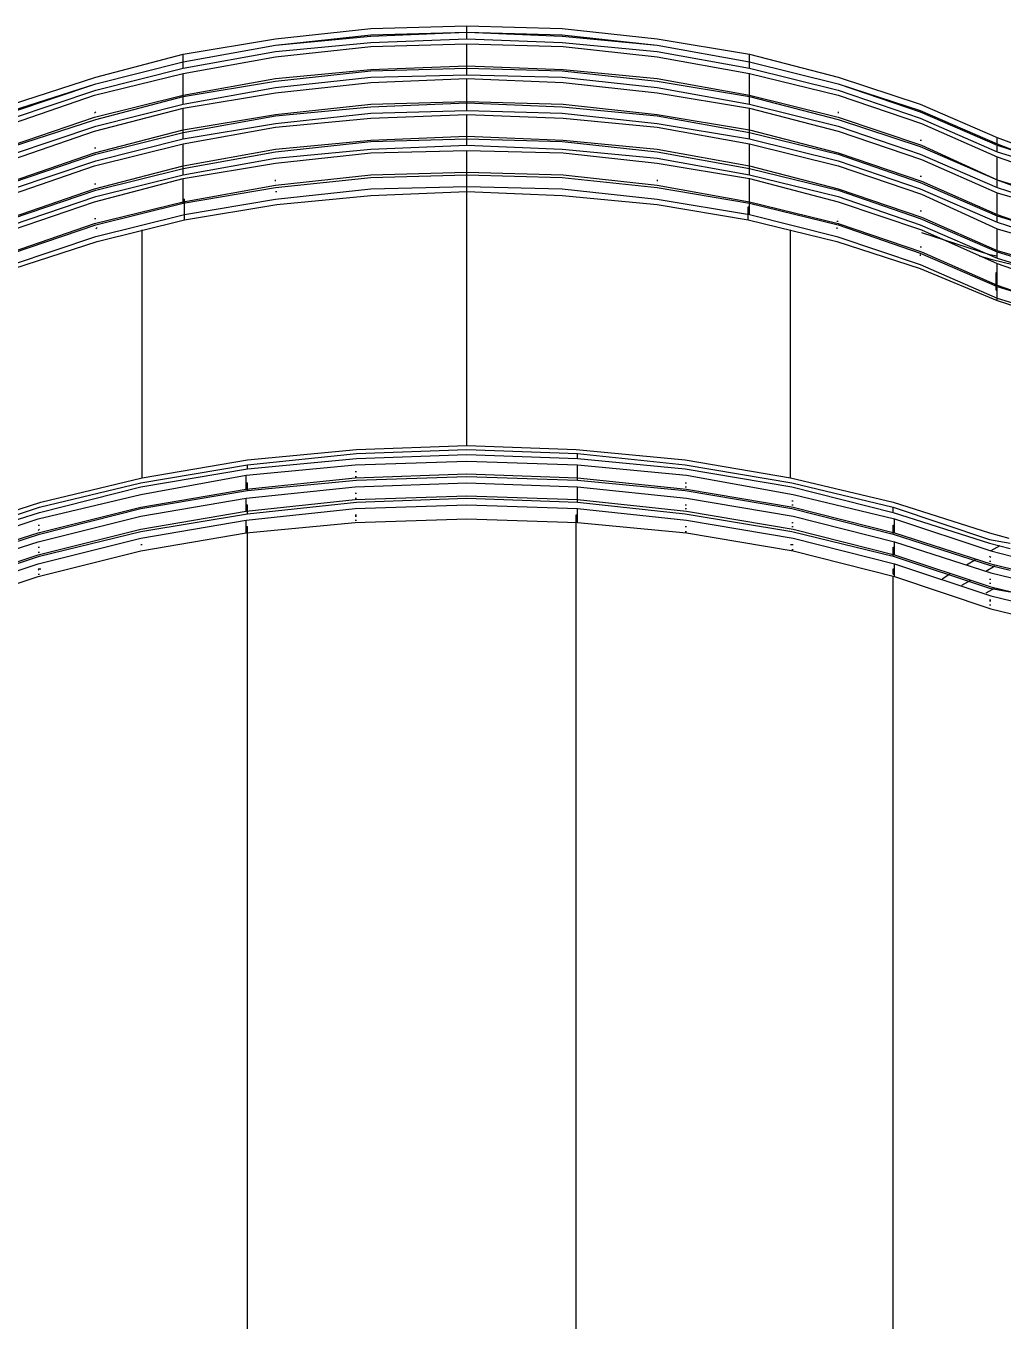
# Model space of a CAD drawing. Header units: inches. Extents: x 0.3 to 16.2, y 0.3 to 11.4.
# Drawn here: x 12.9982 to 13.2978, y 8.2035 to 8.6008 of the extents above; entities that cross this region are included whole.
import ezdxf

# ---------------------------------------------------------------- set-up
doc = ezdxf.new("R2010")
doc.units = ezdxf.units.IN
doc.header["$LTSCALE"] = 0.009843
doc.header["$MEASUREMENT"] = 0
doc.layers.add('GEOMETRY', color=7, linetype='Continuous')

msp = doc.modelspace()

# ---------------------------------------------------------------- linework, layer by layer
at = {"layer": 'GEOMETRY'}
for p, q in [((13.10394, 8.6), (13.13346, 8.60079)), ((13.10394, 8.6), (13.13346, 8.60079)), ((13.13346, 8.60079), (13.1626, 8.6)), ((13.13346, 8.60079), (13.1626, 8.6)), ((13.13346, 8.59882), (13.13346, 8.60079)), ((13.04646, 8.59213), (13.0748, 8.59685)), ((13.04646, 8.59213), (13.0748, 8.59685)), ((13.0748, 8.59685), (13.10394, 8.6)), ((13.0748, 8.59685), (13.10394, 8.6)), ((13.0748, 8.59488), (13.10394, 8.59803)), ((13.0748, 8.59488), (13.10394, 8.59764)), ((13.0748, 8.59488), (13.10394, 8.59764)), ((13.10394, 8.59803), (13.13346, 8.59882)), ((13.10394, 8.59764), (13.13346, 8.59882)), ((13.10394, 8.59764), (13.13346, 8.59882)), ((13.10394, 8.59567), (13.13346, 8.59685)), ((13.13346, 8.59882), (13.1626, 8.59803)), ((13.13346, 8.59882), (13.1626, 8.59764)), ((13.13346, 8.59882), (13.1626, 8.59764)), ((13.13346, 8.59685), (13.13346, 8.59882)), ((13.13346, 8.59685), (13.1626, 8.59567)), ((13.1626, 8.6), (13.19173, 8.59685)), ((13.1626, 8.6), (13.19173, 8.59685)), ((13.1626, 8.59803), (13.19173, 8.59488)), ((13.1626, 8.59764), (13.19173, 8.59488)), ((13.1626, 8.59764), (13.19173, 8.59488)), ((13.19173, 8.59685), (13.22008, 8.59213)), ((13.19173, 8.59685), (13.22008, 8.59213)), ((13.04646, 8.58976), (13.0748, 8.59488)), ((13.04646, 8.58976), (13.0748, 8.59488)), ((13.04646, 8.58976), (13.0748, 8.59488)), ((13.04646, 8.5878), (13.0748, 8.59291)), ((13.0748, 8.59291), (13.10394, 8.59567)), ((13.0748, 8.59134), (13.10394, 8.59449)), ((13.0748, 8.59134), (13.10394, 8.59449)), ((13.10394, 8.59449), (13.13346, 8.59528)), ((13.10394, 8.59449), (13.13346, 8.59528)), ((13.13346, 8.59528), (13.16299, 8.59449)), ((13.13346, 8.59528), (13.16299, 8.59449)), ((13.13346, 8.58858), (13.13346, 8.59528)), ((13.1626, 8.59567), (13.19173, 8.59291)), ((13.16299, 8.59449), (13.19173, 8.59134)), ((13.16299, 8.59449), (13.19173, 8.59134)), ((13.19173, 8.59488), (13.22008, 8.58976)), ((13.19173, 8.59488), (13.22008, 8.58976)), ((13.19173, 8.59488), (13.22008, 8.58976)), ((13.19173, 8.59291), (13.22008, 8.5878)), ((13.01969, 8.58504), (13.04646, 8.59213)), ((13.01969, 8.58504), (13.04646, 8.59213)), ((13.01969, 8.58307), (13.04646, 8.58976)), ((13.01969, 8.58307), (13.04646, 8.58976)), ((13.01969, 8.58307), (13.04646, 8.58976)), ((13.04646, 8.58976), (13.04646, 8.59213)), ((13.04646, 8.58622), (13.0748, 8.59134)), ((13.04646, 8.58622), (13.0748, 8.59134)), ((13.04646, 8.5878), (13.04646, 8.58976)), ((13.10394, 8.5874), (13.13346, 8.58858)), ((13.13346, 8.5878), (13.13346, 8.58976)), ((13.13346, 8.58858), (13.16299, 8.5874)), ((13.19173, 8.59134), (13.22008, 8.58622)), ((13.19173, 8.59134), (13.22008, 8.58622)), ((13.22008, 8.59213), (13.24724, 8.58504)), ((13.22008, 8.59213), (13.24724, 8.58504)), ((13.22008, 8.58976), (13.22008, 8.59213)), ((13.22008, 8.58976), (13.24724, 8.58307)), ((13.22008, 8.58976), (13.24724, 8.58307)), ((13.22008, 8.58976), (13.24724, 8.58307)), ((13.22008, 8.5878), (13.22008, 8.58976)), ((12.99409, 8.57677), (13.01969, 8.58504)), ((12.99409, 8.57677), (13.01969, 8.58504)), ((13.01929, 8.57953), (13.04646, 8.58622)), ((13.01929, 8.57953), (13.04646, 8.58622)), ((13.01969, 8.5811), (13.04646, 8.5878)), ((13.04646, 8.57953), (13.04646, 8.58622)), ((13.04646, 8.57953), (13.0748, 8.58465)), ((13.0748, 8.58465), (13.10394, 8.5874)), ((13.0748, 8.58386), (13.10394, 8.58701)), ((13.0748, 8.58386), (13.10394, 8.58701)), ((13.0748, 8.58386), (13.10394, 8.58701)), ((13.0748, 8.58583), (13.0748, 8.58583)), ((13.0748, 8.58583), (13.0748, 8.58583)), ((13.0748, 8.58189), (13.10394, 8.58504)), ((13.10394, 8.58701), (13.13346, 8.5878)), ((13.10394, 8.58701), (13.13346, 8.5878)), ((13.10394, 8.58701), (13.13346, 8.5878)), ((13.10394, 8.58504), (13.13346, 8.58583)), ((13.10394, 8.58346), (13.13346, 8.58465)), ((13.10394, 8.58346), (13.13346, 8.58465)), ((13.13346, 8.5878), (13.1626, 8.58701)), ((13.13346, 8.5878), (13.1626, 8.58701)), ((13.13346, 8.5878), (13.1626, 8.58701)), ((13.13346, 8.58583), (13.13346, 8.5878)), ((13.13346, 8.58583), (13.1626, 8.58504)), ((13.13346, 8.58465), (13.16299, 8.58346)), ((13.13346, 8.58465), (13.16299, 8.58346)), ((13.13346, 8.57756), (13.13346, 8.58465)), ((13.1626, 8.58701), (13.19173, 8.58386)), ((13.1626, 8.58701), (13.19173, 8.58386)), ((13.1626, 8.58701), (13.19173, 8.58386)), ((13.1626, 8.58504), (13.19173, 8.58189)), ((13.16299, 8.5874), (13.19173, 8.58465)), ((13.19173, 8.58583), (13.19173, 8.58583)), ((13.19173, 8.58583), (13.19173, 8.58583)), ((13.19173, 8.58465), (13.22008, 8.57953)), ((13.22008, 8.5878), (13.24724, 8.5811)), ((13.22008, 8.58622), (13.24724, 8.57953)), ((13.22008, 8.58622), (13.24724, 8.57953)), ((13.22008, 8.57953), (13.22008, 8.58622)), ((13.24724, 8.58504), (13.27244, 8.57677)), ((13.24724, 8.58504), (13.27244, 8.57677)), ((12.99409, 8.5748), (13.01969, 8.58307)), ((12.99409, 8.57441), (13.01969, 8.58307)), ((12.99409, 8.57441), (13.01969, 8.58307)), ((12.99409, 8.57244), (13.01969, 8.5811)), ((13.04646, 8.57913), (13.0748, 8.58386)), ((13.04646, 8.57913), (13.0748, 8.58386)), ((13.04646, 8.57913), (13.0748, 8.58386)), ((13.04646, 8.57677), (13.0748, 8.58189)), ((13.04646, 8.5811), (13.04646, 8.5811)), ((13.04646, 8.5811), (13.04646, 8.5811)), ((13.04646, 8.57913), (13.04646, 8.5811)), ((13.0748, 8.58031), (13.10394, 8.58346)), ((13.0748, 8.58031), (13.10394, 8.58346)), ((13.16299, 8.58346), (13.19173, 8.58031)), ((13.16299, 8.58346), (13.19173, 8.58031)), ((13.19173, 8.58386), (13.22008, 8.57913)), ((13.19173, 8.58386), (13.22008, 8.57913)), ((13.19173, 8.58386), (13.22008, 8.57913)), ((13.19173, 8.58189), (13.22008, 8.57677)), ((13.22008, 8.5811), (13.22008, 8.5811)), ((13.22008, 8.5811), (13.22008, 8.5811)), ((13.22008, 8.57913), (13.22008, 8.5811)), ((13.24724, 8.58307), (13.27244, 8.5748)), ((13.24724, 8.58307), (13.27244, 8.57441)), ((13.24724, 8.58307), (13.27244, 8.57441)), ((13.24724, 8.5811), (13.27244, 8.57244)), ((12.99409, 8.57087), (13.01929, 8.57953)), ((12.99409, 8.57087), (13.01929, 8.57953)), ((13.01929, 8.57283), (13.04646, 8.57953)), ((13.01969, 8.57205), (13.04646, 8.57913)), ((13.01969, 8.57205), (13.04646, 8.57913)), ((13.01969, 8.57205), (13.04646, 8.57913)), ((13.01969, 8.57008), (13.04646, 8.57677)), ((13.04646, 8.57559), (13.0748, 8.58031)), ((13.04646, 8.57559), (13.0748, 8.58031)), ((13.04646, 8.57677), (13.04646, 8.57913)), ((13.0748, 8.57362), (13.10394, 8.57677)), ((13.10394, 8.57677), (13.13346, 8.57756)), ((13.10394, 8.57598), (13.13346, 8.57717)), ((13.10394, 8.57598), (13.13346, 8.57717)), ((13.10394, 8.57598), (13.13346, 8.57717)), ((13.13346, 8.57717), (13.13346, 8.57913)), ((13.13346, 8.57756), (13.16299, 8.57677)), ((13.13346, 8.57717), (13.1626, 8.57598)), ((13.13346, 8.57717), (13.1626, 8.57598)), ((13.13346, 8.57717), (13.1626, 8.57598)), ((13.13346, 8.5748), (13.13346, 8.57717)), ((13.16299, 8.57677), (13.19173, 8.57362)), ((13.19173, 8.58031), (13.22008, 8.57559)), ((13.19173, 8.58031), (13.22008, 8.57559)), ((13.22008, 8.57953), (13.24724, 8.57283)), ((13.22008, 8.57913), (13.24724, 8.57205)), ((13.22008, 8.57913), (13.24724, 8.57205)), ((13.22008, 8.57913), (13.24724, 8.57205)), ((13.22008, 8.57677), (13.22008, 8.57913)), ((13.22008, 8.57677), (13.24724, 8.57008)), ((13.24724, 8.57953), (13.27283, 8.57087)), ((13.24724, 8.57953), (13.27283, 8.57087)), ((13.27244, 8.57677), (13.29606, 8.56654)), ((13.27244, 8.57677), (13.29606, 8.56654)), ((12.99409, 8.56417), (13.01929, 8.57283)), ((13.01929, 8.5685), (13.04646, 8.57559)), ((13.01929, 8.5685), (13.04646, 8.57559)), ((13.01929, 8.57402), (13.01969, 8.57441)), ((13.01929, 8.57402), (13.01969, 8.57441)), ((13.04646, 8.5689), (13.04646, 8.57559)), ((13.04646, 8.5689), (13.0748, 8.57362)), ((13.04646, 8.56811), (13.0748, 8.57323)), ((13.04646, 8.56811), (13.0748, 8.57323)), ((13.04646, 8.56811), (13.0748, 8.57323)), ((13.0748, 8.57323), (13.10394, 8.57598)), ((13.0748, 8.57323), (13.10394, 8.57598)), ((13.0748, 8.57323), (13.10394, 8.57598)), ((13.0748, 8.5752), (13.0748, 8.5752)), ((13.0748, 8.5752), (13.0748, 8.5752)), ((13.0748, 8.57087), (13.10394, 8.57402)), ((13.10394, 8.57402), (13.13346, 8.5748)), ((13.10394, 8.57244), (13.13346, 8.57362)), ((13.10394, 8.57244), (13.13346, 8.57362)), ((13.13346, 8.5748), (13.1626, 8.57402)), ((13.13346, 8.57362), (13.16299, 8.57244)), ((13.13346, 8.57362), (13.16299, 8.57244)), ((13.13346, 8.56693), (13.13346, 8.57362)), ((13.1626, 8.57598), (13.19173, 8.57323)), ((13.1626, 8.57598), (13.19173, 8.57323)), ((13.1626, 8.57598), (13.19173, 8.57323)), ((13.1626, 8.57402), (13.19173, 8.57087)), ((13.19173, 8.5752), (13.19173, 8.5752)), ((13.19173, 8.5752), (13.19173, 8.5752)), ((13.19173, 8.57362), (13.22008, 8.5689)), ((13.19173, 8.57323), (13.22008, 8.56811)), ((13.19173, 8.57323), (13.22008, 8.56811)), ((13.19173, 8.57323), (13.22008, 8.56811)), ((13.22008, 8.57559), (13.24724, 8.5685)), ((13.22008, 8.57559), (13.24724, 8.5685)), ((13.22008, 8.5689), (13.22008, 8.57559)), ((13.24724, 8.57441), (13.24724, 8.57402)), ((13.24724, 8.57441), (13.24724, 8.57402)), ((13.24724, 8.57283), (13.27283, 8.56417)), ((13.27244, 8.5748), (13.29606, 8.56457)), ((13.27244, 8.57441), (13.29606, 8.56417)), ((13.27244, 8.57441), (13.29606, 8.56417)), ((12.99409, 8.56378), (13.01969, 8.57205)), ((12.99409, 8.56378), (13.01969, 8.57205)), ((12.99409, 8.56378), (13.01969, 8.57205)), ((12.99409, 8.56142), (13.01969, 8.57008)), ((13.01929, 8.56181), (13.04646, 8.5689)), ((13.04646, 8.56614), (13.0748, 8.57087)), ((13.04646, 8.57008), (13.04646, 8.57008)), ((13.04646, 8.57008), (13.04646, 8.57008)), ((13.04646, 8.56811), (13.04646, 8.57008)), ((13.04646, 8.56457), (13.0748, 8.56969)), ((13.04646, 8.56457), (13.0748, 8.56969)), ((13.0748, 8.56969), (13.10394, 8.57244)), ((13.0748, 8.56969), (13.10394, 8.57244)), ((13.16299, 8.57244), (13.19173, 8.56969)), ((13.16299, 8.57244), (13.19173, 8.56969)), ((13.19173, 8.57087), (13.22008, 8.56614)), ((13.19173, 8.56969), (13.22008, 8.56457)), ((13.19173, 8.56969), (13.22008, 8.56457)), ((13.22008, 8.57008), (13.22008, 8.57008)), ((13.22008, 8.57008), (13.22008, 8.57008)), ((13.22008, 8.56811), (13.22008, 8.57008)), ((13.22008, 8.5689), (13.24724, 8.56181)), ((13.24724, 8.57205), (13.27244, 8.56378)), ((13.24724, 8.57205), (13.27244, 8.56378)), ((13.24724, 8.57205), (13.27244, 8.56378)), ((13.24724, 8.57008), (13.27244, 8.56142)), ((13.27244, 8.57244), (13.29606, 8.5622)), ((13.27283, 8.57087), (13.29606, 8.56063)), ((13.27283, 8.57087), (13.29606, 8.56063)), ((12.99409, 8.55984), (13.01929, 8.5685)), ((12.99409, 8.55984), (13.01929, 8.5685)), ((13.01969, 8.56142), (13.04646, 8.56811)), ((13.01969, 8.56142), (13.04646, 8.56811)), ((13.01969, 8.56142), (13.04646, 8.56811)), ((13.01969, 8.55945), (13.04646, 8.56614)), ((13.04646, 8.56614), (13.04646, 8.56811)), ((13.0748, 8.56299), (13.10394, 8.56575)), ((13.0748, 8.5622), (13.10394, 8.56535)), ((13.0748, 8.5622), (13.10394, 8.56535)), ((13.0748, 8.5622), (13.10394, 8.56535)), ((13.10394, 8.56575), (13.13346, 8.56693)), ((13.10394, 8.56535), (13.13346, 8.56614)), ((13.10394, 8.56535), (13.13346, 8.56614)), ((13.10394, 8.56535), (13.13346, 8.56614)), ((13.13346, 8.56614), (13.13346, 8.56811)), ((13.13346, 8.56693), (13.16299, 8.56575)), ((13.13346, 8.56614), (13.1626, 8.56535)), ((13.13346, 8.56614), (13.1626, 8.56535)), ((13.13346, 8.56614), (13.1626, 8.56535)), ((13.13346, 8.56417), (13.13346, 8.56614)), ((13.1626, 8.56535), (13.19173, 8.5622)), ((13.1626, 8.56535), (13.19173, 8.5622)), ((13.1626, 8.56535), (13.19173, 8.5622)), ((13.16299, 8.56575), (13.19173, 8.56299)), ((13.22008, 8.56811), (13.24724, 8.56142)), ((13.22008, 8.56811), (13.24724, 8.56142)), ((13.22008, 8.56811), (13.24724, 8.56142)), ((13.22008, 8.56614), (13.22008, 8.56811)), ((13.22008, 8.56614), (13.24724, 8.55945)), ((13.24724, 8.5685), (13.27283, 8.55984)), ((13.24724, 8.5685), (13.27283, 8.55984)), ((13.27244, 8.56575), (13.27283, 8.56575)), ((13.27244, 8.56575), (13.27283, 8.56575)), ((13.29606, 8.56654), (13.30236, 8.56417)), ((13.29606, 8.56654), (13.30236, 8.56417)), ((13.29606, 8.56457), (13.29606, 8.56654)), ((12.99409, 8.55315), (13.01929, 8.56181)), ((12.99409, 8.55276), (13.01969, 8.56142)), ((12.99409, 8.55276), (13.01969, 8.56142)), ((12.99409, 8.55276), (13.01969, 8.56142)), ((13.01929, 8.55787), (13.04646, 8.56457)), ((13.01929, 8.55787), (13.04646, 8.56457)), ((13.01929, 8.56339), (13.01969, 8.56339)), ((13.01929, 8.56339), (13.01969, 8.56339)), ((13.04646, 8.55787), (13.04646, 8.56457)), ((13.04646, 8.55787), (13.0748, 8.56299)), ((13.04646, 8.55709), (13.0748, 8.5622)), ((13.04646, 8.55709), (13.0748, 8.5622)), ((13.04646, 8.55709), (13.0748, 8.5622)), ((13.0748, 8.56417), (13.0748, 8.56417)), ((13.0748, 8.56417), (13.0748, 8.56417)), ((13.0748, 8.56024), (13.10394, 8.56299)), ((13.0748, 8.55866), (13.10394, 8.56181)), ((13.0748, 8.55866), (13.10394, 8.56181)), ((13.10394, 8.56299), (13.13346, 8.56417)), ((13.10394, 8.56181), (13.13346, 8.5626)), ((13.10394, 8.56181), (13.13346, 8.5626)), ((13.13346, 8.56417), (13.1626, 8.56299)), ((13.13346, 8.5626), (13.16299, 8.56181)), ((13.13346, 8.5626), (13.16299, 8.56181)), ((13.13346, 8.55591), (13.13346, 8.5626)), ((13.1626, 8.56299), (13.19173, 8.56024)), ((13.16299, 8.56181), (13.19173, 8.55866)), ((13.16299, 8.56181), (13.19173, 8.55866)), ((13.19173, 8.56417), (13.19173, 8.56417)), ((13.19173, 8.56417), (13.19173, 8.56417)), ((13.19173, 8.56299), (13.22008, 8.55787)), ((13.19173, 8.5622), (13.22008, 8.55709)), ((13.19173, 8.5622), (13.22008, 8.55709)), ((13.19173, 8.5622), (13.22008, 8.55709)), ((13.22008, 8.56457), (13.24724, 8.55787)), ((13.22008, 8.56457), (13.24724, 8.55787)), ((13.22008, 8.55787), (13.22008, 8.56457)), ((13.24724, 8.56339), (13.24724, 8.56339)), ((13.24724, 8.56339), (13.24724, 8.56339)), ((13.24724, 8.56181), (13.27283, 8.55315)), ((13.24724, 8.56142), (13.27244, 8.55276)), ((13.24724, 8.56142), (13.27244, 8.55276)), ((13.24724, 8.56142), (13.27244, 8.55276)), ((13.27244, 8.56378), (13.29606, 8.55354)), ((13.27244, 8.56378), (13.29606, 8.55354)), ((13.27244, 8.56378), (13.29606, 8.55354)), ((13.27244, 8.56142), (13.29606, 8.55118)), ((13.27283, 8.56417), (13.29606, 8.55354)), ((13.29606, 8.56457), (13.30236, 8.5622)), ((13.29606, 8.56417), (13.30236, 8.5622)), ((13.29606, 8.56417), (13.30236, 8.5622)), ((13.29606, 8.5622), (13.29606, 8.56417)), ((13.29606, 8.5622), (13.30236, 8.56024)), ((13.29606, 8.56063), (13.30276, 8.55827)), ((13.29606, 8.56063), (13.30276, 8.55827)), ((13.29606, 8.55354), (13.29606, 8.56063)), ((12.99409, 8.55079), (13.01969, 8.55945)), ((12.99409, 8.54921), (13.01929, 8.55787)), ((12.99409, 8.54921), (13.01929, 8.55787)), ((13.01929, 8.55079), (13.04646, 8.55787)), ((13.01969, 8.55039), (13.04646, 8.55709)), ((13.01969, 8.55039), (13.04646, 8.55709)), ((13.01969, 8.55039), (13.04646, 8.55709)), ((13.04646, 8.55512), (13.0748, 8.56024)), ((13.04646, 8.55945), (13.04646, 8.55945)), ((13.04646, 8.55945), (13.04646, 8.55945)), ((13.04646, 8.55709), (13.04646, 8.55945)), ((13.04646, 8.55394), (13.0748, 8.55866)), ((13.04646, 8.55394), (13.0748, 8.55866)), ((13.04646, 8.55512), (13.04646, 8.55709)), ((13.13346, 8.55512), (13.13346, 8.55748)), ((13.13346, 8.55669), (13.13346, 8.55748)), ((13.13346, 8.55669), (13.13346, 8.55748)), ((13.19173, 8.56024), (13.22008, 8.55512)), ((13.19173, 8.55866), (13.22008, 8.55394)), ((13.19173, 8.55866), (13.22008, 8.55394)), ((13.22008, 8.55945), (13.22008, 8.55945)), ((13.22008, 8.55945), (13.22008, 8.55945)), ((13.22008, 8.55709), (13.22008, 8.55945)), ((13.22008, 8.55787), (13.24724, 8.55079)), ((13.22008, 8.55709), (13.24724, 8.55039)), ((13.22008, 8.55709), (13.24724, 8.55039)), ((13.22008, 8.55709), (13.24724, 8.55039)), ((13.22008, 8.55512), (13.22008, 8.55709)), ((13.24724, 8.55945), (13.27244, 8.55079)), ((13.24724, 8.55787), (13.27283, 8.54921)), ((13.24724, 8.55787), (13.27283, 8.54921)), ((13.27283, 8.55984), (13.29606, 8.54961)), ((13.27283, 8.55984), (13.29606, 8.54961)), ((13.01929, 8.54685), (13.04646, 8.55394)), ((13.01929, 8.54685), (13.04646, 8.55394)), ((13.01969, 8.54843), (13.04646, 8.55512)), ((13.04646, 8.54685), (13.04646, 8.55394)), ((13.0748, 8.55197), (13.10394, 8.55512)), ((13.0748, 8.55118), (13.10394, 8.55433)), ((13.0748, 8.55315), (13.0748, 8.55354)), ((13.0748, 8.55315), (13.0748, 8.55354)), ((13.10394, 8.55512), (13.13346, 8.55591)), ((13.10394, 8.55433), (13.13346, 8.55512)), ((13.10394, 8.55315), (13.10394, 8.55315)), ((13.10394, 8.55315), (13.10394, 8.55315)), ((13.13346, 8.55157), (13.13346, 8.5563)), ((13.13346, 8.55591), (13.16299, 8.55512)), ((13.13346, 8.55512), (13.1626, 8.55433)), ((13.13346, 8.55), (13.13346, 8.55394)), ((13.1626, 8.55433), (13.19173, 8.55118)), ((13.1626, 8.55315), (13.1626, 8.55315)), ((13.1626, 8.55315), (13.1626, 8.55315)), ((13.16299, 8.55512), (13.19173, 8.55197)), ((13.19173, 8.55354), (13.19173, 8.55315)), ((13.19173, 8.55354), (13.19173, 8.55315)), ((13.22008, 8.55512), (13.24724, 8.54843)), ((13.22008, 8.55394), (13.24724, 8.54685)), ((13.22008, 8.55394), (13.24724, 8.54685)), ((13.22008, 8.54685), (13.22008, 8.55394)), ((13.27244, 8.55472), (13.27283, 8.55472)), ((13.27244, 8.55472), (13.27283, 8.55472)), ((13.27244, 8.55276), (13.29606, 8.54252)), ((13.27244, 8.55276), (13.29606, 8.54252)), ((13.27244, 8.55276), (13.29606, 8.54252)), ((13.27283, 8.55315), (13.29606, 8.54291)), ((13.29606, 8.55354), (13.29606, 8.55551)), ((13.29606, 8.55354), (13.30276, 8.55157)), ((13.29606, 8.55354), (13.30236, 8.55118)), ((13.29606, 8.55354), (13.30236, 8.55118)), ((13.29606, 8.55354), (13.30236, 8.55118)), ((13.29606, 8.55118), (13.29606, 8.55354)), ((12.99409, 8.54213), (13.01929, 8.55079)), ((12.99409, 8.54173), (13.01969, 8.55039)), ((12.99409, 8.54173), (13.01969, 8.55039)), ((12.99409, 8.54173), (13.01969, 8.55039)), ((13.01929, 8.55236), (13.01969, 8.55236)), ((13.01929, 8.55236), (13.01969, 8.55236)), ((13.04646, 8.54685), (13.0748, 8.55197)), ((13.04646, 8.54646), (13.0748, 8.55118)), ((13.0748, 8.55236), (13.0748, 8.55236)), ((13.0748, 8.55236), (13.0748, 8.55236)), ((13.0748, 8.54764), (13.10394, 8.55079)), ((13.0748, 8.55), (13.0752, 8.55)), ((13.0748, 8.55), (13.0752, 8.55)), ((13.0752, 8.54606), (13.10394, 8.54882)), ((13.10394, 8.55079), (13.13346, 8.55157)), ((13.10394, 8.54882), (13.13346, 8.55)), ((13.13346, 8.55157), (13.1626, 8.55079)), ((13.13346, 8.47205), (13.13346, 8.55079)), ((13.13346, 8.55), (13.1626, 8.54882)), ((13.1626, 8.55079), (13.19173, 8.54764)), ((13.1626, 8.54882), (13.19173, 8.54606)), ((13.19173, 8.55236), (13.19173, 8.55236)), ((13.19173, 8.55236), (13.19173, 8.55236)), ((13.19173, 8.55197), (13.22008, 8.54685)), ((13.19173, 8.55118), (13.22008, 8.54646)), ((13.19173, 8.55), (13.19173, 8.55)), ((13.19173, 8.55), (13.19173, 8.55)), ((13.24724, 8.55236), (13.24724, 8.55236)), ((13.24724, 8.55236), (13.24724, 8.55236)), ((13.24724, 8.55079), (13.27283, 8.54213)), ((13.24724, 8.55039), (13.27244, 8.54173)), ((13.24724, 8.55039), (13.27244, 8.54173)), ((13.24724, 8.55039), (13.27244, 8.54173)), ((13.27244, 8.55079), (13.29606, 8.54055)), ((13.27283, 8.54921), (13.29606, 8.53858)), ((13.27283, 8.54921), (13.29606, 8.53858)), ((13.29606, 8.55118), (13.30236, 8.54921)), ((13.29606, 8.54961), (13.30276, 8.54764)), ((13.29606, 8.54961), (13.30276, 8.54764)), ((13.29606, 8.54291), (13.29606, 8.54961)), ((12.99409, 8.53976), (13.01969, 8.54843)), ((12.99409, 8.53819), (13.01929, 8.54685)), ((12.99409, 8.53819), (13.01929, 8.54685)), ((13.01929, 8.54016), (13.04646, 8.54685)), ((13.01969, 8.53976), (13.04646, 8.54646)), ((13.04646, 8.54843), (13.04646, 8.54843)), ((13.04646, 8.54843), (13.04646, 8.54843)), ((13.04646, 8.54646), (13.04646, 8.54843)), ((13.04646, 8.54764), (13.04685, 8.54764)), ((13.04646, 8.54764), (13.04685, 8.54764)), ((13.04685, 8.54291), (13.0748, 8.54764)), ((13.04685, 8.54291), (13.04685, 8.54764)), ((13.04685, 8.54134), (13.0752, 8.54606)), ((13.04685, 8.54528), (13.04685, 8.54528)), ((13.04685, 8.54528), (13.04685, 8.54528)), ((13.04685, 8.54134), (13.04685, 8.54528)), ((13.19173, 8.54764), (13.22008, 8.54291)), ((13.19173, 8.54606), (13.21969, 8.54134)), ((13.21969, 8.54528), (13.22008, 8.54528)), ((13.21969, 8.54528), (13.22008, 8.54528)), ((13.21969, 8.54134), (13.21969, 8.54528)), ((13.22008, 8.54843), (13.22008, 8.54843)), ((13.22008, 8.54843), (13.22008, 8.54843)), ((13.22008, 8.54646), (13.22008, 8.54843)), ((13.22008, 8.54764), (13.22008, 8.54764)), ((13.22008, 8.54764), (13.22008, 8.54764)), ((13.22008, 8.54291), (13.22008, 8.54764)), ((13.22008, 8.54685), (13.24724, 8.54016)), ((13.22008, 8.54646), (13.24724, 8.53976)), ((13.24724, 8.54843), (13.27244, 8.53976)), ((13.24724, 8.54685), (13.27283, 8.53819)), ((13.24724, 8.54685), (13.27283, 8.53819)), ((13.01929, 8.54173), (13.01969, 8.54173)), ((13.01929, 8.54173), (13.01969, 8.54173)), ((13.01969, 8.53622), (13.04685, 8.54291)), ((13.01969, 8.54094), (13.01969, 8.54094)), ((13.01969, 8.54094), (13.01969, 8.54094)), ((13.02008, 8.53465), (13.04685, 8.54134)), ((13.21969, 8.54134), (13.24685, 8.53465)), ((13.22008, 8.54291), (13.24685, 8.53622)), ((13.24685, 8.54094), (13.24724, 8.54094)), ((13.24685, 8.54094), (13.24724, 8.54094)), ((13.24724, 8.54173), (13.24724, 8.54173)), ((13.24724, 8.54173), (13.24724, 8.54173)), ((13.27244, 8.54409), (13.27283, 8.54409)), ((13.27244, 8.54409), (13.27283, 8.54409)), ((13.27244, 8.54173), (13.29606, 8.5315)), ((13.27244, 8.54173), (13.29606, 8.5315)), ((13.27244, 8.54173), (13.29606, 8.5315)), ((13.27283, 8.54213), (13.29606, 8.53189)), ((13.29606, 8.54252), (13.29606, 8.54449)), ((13.29606, 8.54291), (13.30276, 8.54055)), ((13.29606, 8.54252), (13.30236, 8.54055)), ((13.29606, 8.54252), (13.30236, 8.54055)), ((13.29606, 8.54252), (13.30236, 8.54055)), ((13.29606, 8.54055), (13.29606, 8.54252)), ((12.99409, 8.5315), (13.01929, 8.54016)), ((12.99409, 8.5311), (13.01969, 8.53976)), ((13.01969, 8.53858), (13.02008, 8.53898)), ((13.01969, 8.53858), (13.02008, 8.53898)), ((13.03386, 8.4622), (13.03386, 8.53819)), ((13.23268, 8.4622), (13.23268, 8.53819)), ((13.24685, 8.53898), (13.24685, 8.53858)), ((13.24685, 8.53898), (13.24685, 8.53858)), ((13.24724, 8.54016), (13.27283, 8.5315)), ((13.24724, 8.53976), (13.27244, 8.5311)), ((13.27244, 8.53976), (13.29606, 8.52953)), ((13.27283, 8.53819), (13.29606, 8.52795)), ((13.27283, 8.53819), (13.29606, 8.52795)), ((13.27283, 8.5374), (13.2937, 8.53071)), ((13.27283, 8.5374), (13.2937, 8.53071)), ((13.29606, 8.54055), (13.30236, 8.53858)), ((13.29606, 8.53858), (13.30276, 8.53661)), ((13.29606, 8.53858), (13.30276, 8.53661)), ((13.29606, 8.53189), (13.29606, 8.53858)), ((12.99409, 8.52756), (13.01969, 8.53622)), ((12.99449, 8.52638), (13.02008, 8.53465)), ((13.24685, 8.53622), (13.27244, 8.52756)), ((13.24685, 8.53465), (13.27244, 8.52638)), ((13.27244, 8.53307), (13.27283, 8.53307)), ((13.27244, 8.53307), (13.27283, 8.53307)), ((13.29606, 8.5315), (13.29606, 8.53386)), ((13.27244, 8.53228), (13.27244, 8.53228)), ((13.27244, 8.53228), (13.27244, 8.53228)), ((13.27244, 8.5311), (13.29606, 8.52087)), ((13.27244, 8.53071), (13.27244, 8.53031)), ((13.27244, 8.53071), (13.27244, 8.53031)), ((13.27283, 8.5315), (13.29606, 8.52126)), ((13.29055, 8.53031), (13.29449, 8.52913)), ((13.29055, 8.53031), (13.29449, 8.52913)), ((13.2937, 8.53071), (13.29606, 8.53031)), ((13.2937, 8.53071), (13.29606, 8.53031)), ((13.29449, 8.52913), (13.30079, 8.52756)), ((13.29449, 8.52913), (13.30079, 8.52756)), ((13.29606, 8.53189), (13.30276, 8.52992)), ((13.29606, 8.5315), (13.30236, 8.52953)), ((13.29606, 8.5315), (13.30236, 8.52953)), ((13.29606, 8.5315), (13.30236, 8.52953)), ((13.29606, 8.52953), (13.29606, 8.5315)), ((13.29606, 8.52953), (13.30236, 8.52756)), ((13.27244, 8.52756), (13.29606, 8.51732)), ((13.27244, 8.52638), (13.29606, 8.51654)), ((13.29567, 8.5252), (13.29606, 8.5252)), ((13.29567, 8.5252), (13.29606, 8.5252)), ((13.29567, 8.51969), (13.29567, 8.5252)), ((13.29606, 8.52795), (13.30276, 8.52559)), ((13.29606, 8.52795), (13.30276, 8.52559)), ((13.29606, 8.52126), (13.29606, 8.52795)), ((13.29606, 8.52087), (13.29606, 8.52283)), ((13.29606, 8.51732), (13.29606, 8.52205)), ((13.29606, 8.52126), (13.30276, 8.5189)), ((13.29567, 8.51969), (13.29606, 8.51969)), ((13.29606, 8.52087), (13.30236, 8.5189)), ((13.29606, 8.51654), (13.29606, 8.52047)), ((13.29606, 8.51732), (13.30236, 8.51535)), ((13.29606, 8.51654), (13.30236, 8.51457)), ((13.06614, 8.46772), (13.09961, 8.47087)), ((13.06614, 8.46614), (13.09961, 8.46969)), ((13.06614, 8.46614), (13.09961, 8.46969)), ((13.09961, 8.47087), (13.13346, 8.47205)), ((13.09961, 8.46969), (13.13346, 8.47087)), ((13.09961, 8.46969), (13.13346, 8.47087)), ((13.09961, 8.46811), (13.13346, 8.46929)), ((13.13346, 8.47205), (13.16693, 8.47087)), ((13.13346, 8.47087), (13.16732, 8.46969)), ((13.13346, 8.47087), (13.16732, 8.46969)), ((13.13346, 8.46929), (13.16732, 8.46811)), ((13.16693, 8.47087), (13.20039, 8.46772)), ((13.16732, 8.46969), (13.20039, 8.46614)), ((13.16732, 8.46969), (13.20039, 8.46614)), ((13.16732, 8.46811), (13.16732, 8.46969)), ((13.03346, 8.46063), (13.06614, 8.46614)), ((13.03346, 8.46063), (13.06614, 8.46614)), ((13.03386, 8.4622), (13.06614, 8.46772)), ((13.06575, 8.46299), (13.09921, 8.46614)), ((13.06575, 8.46299), (13.09921, 8.46614)), ((13.06614, 8.46496), (13.09961, 8.46811)), ((13.06614, 8.46496), (13.06614, 8.46614)), ((13.09921, 8.46614), (13.13346, 8.46732)), ((13.09921, 8.46614), (13.13346, 8.46732)), ((13.13346, 8.46732), (13.16732, 8.46614)), ((13.13346, 8.46732), (13.16732, 8.46614)), ((13.16732, 8.46811), (13.20039, 8.46496)), ((13.16732, 8.46614), (13.20079, 8.46299)), ((13.16732, 8.46614), (13.20079, 8.46299)), ((13.16732, 8.4622), (13.16732, 8.46614)), ((13.20039, 8.46772), (13.23268, 8.4622)), ((13.20039, 8.46614), (13.23307, 8.46063)), ((13.20039, 8.46614), (13.23307, 8.46063)), ((13.00276, 8.45472), (13.03386, 8.4622)), ((13.03346, 8.45945), (13.06614, 8.46496)), ((13.03346, 8.45709), (13.06575, 8.46299)), ((13.03346, 8.45709), (13.06575, 8.46299)), ((13.06575, 8.45866), (13.06575, 8.46299)), ((13.06575, 8.45866), (13.09921, 8.4622)), ((13.06614, 8.45827), (13.09961, 8.46142)), ((13.09921, 8.46417), (13.09961, 8.46417)), ((13.09921, 8.46417), (13.09961, 8.46417)), ((13.09921, 8.4622), (13.13346, 8.46339)), ((13.09921, 8.4626), (13.09961, 8.4626)), ((13.09921, 8.4626), (13.09961, 8.4626)), ((13.09921, 8.4626), (13.09961, 8.4626)), ((13.09961, 8.46142), (13.13346, 8.4626)), ((13.13346, 8.46339), (13.16732, 8.4622)), ((13.13346, 8.4626), (13.16732, 8.46142)), ((13.16732, 8.46417), (13.16732, 8.46417)), ((13.16732, 8.46417), (13.16732, 8.46417)), ((13.16732, 8.4626), (13.16732, 8.46417)), ((13.16732, 8.4626), (13.16732, 8.4626)), ((13.16732, 8.4626), (13.16732, 8.4626)), ((13.16732, 8.4626), (13.16732, 8.4626)), ((13.16732, 8.46142), (13.16732, 8.4626)), ((13.16732, 8.4622), (13.20079, 8.45866)), ((13.16732, 8.46142), (13.20039, 8.45827)), ((13.20039, 8.46496), (13.23307, 8.45945)), ((13.20079, 8.46299), (13.23346, 8.45709)), ((13.20079, 8.46299), (13.23346, 8.45709)), ((13.23268, 8.4622), (13.26417, 8.45472)), ((13.00236, 8.45315), (13.03346, 8.46063)), ((13.00236, 8.45315), (13.03346, 8.46063)), ((13.00236, 8.45157), (13.03346, 8.45945)), ((13.03346, 8.45315), (13.06575, 8.45866)), ((13.03346, 8.45276), (13.06614, 8.45827)), ((13.06575, 8.46063), (13.06614, 8.46063)), ((13.06575, 8.46063), (13.06614, 8.46063)), ((13.06575, 8.45945), (13.06614, 8.45945)), ((13.06575, 8.45945), (13.06614, 8.45945)), ((13.06575, 8.45945), (13.06614, 8.45945)), ((13.06575, 8.45591), (13.09921, 8.45945)), ((13.06575, 8.45591), (13.09921, 8.45945)), ((13.06614, 8.45945), (13.06614, 8.46063)), ((13.06614, 8.45827), (13.06614, 8.45945)), ((13.09921, 8.45945), (13.13346, 8.46063)), ((13.09921, 8.45945), (13.13346, 8.46063)), ((13.09921, 8.45748), (13.09961, 8.45748)), ((13.09921, 8.45748), (13.09961, 8.45748)), ((13.13346, 8.46063), (13.16732, 8.45945)), ((13.13346, 8.46063), (13.16732, 8.45945)), ((13.16732, 8.45945), (13.20079, 8.45591)), ((13.16732, 8.45945), (13.20079, 8.45591)), ((13.16732, 8.45551), (13.16732, 8.45945)), ((13.16732, 8.45748), (13.16732, 8.45748)), ((13.16732, 8.45748), (13.16732, 8.45748)), ((13.16732, 8.45591), (13.16732, 8.45748)), ((13.20039, 8.46063), (13.20079, 8.46063)), ((13.20039, 8.46063), (13.20079, 8.46063)), ((13.20039, 8.45945), (13.20079, 8.45945)), ((13.20039, 8.45945), (13.20079, 8.45945)), ((13.20039, 8.45945), (13.20079, 8.45945)), ((13.20039, 8.45827), (13.23307, 8.45276)), ((13.20079, 8.45866), (13.23346, 8.45315)), ((13.23307, 8.46063), (13.26417, 8.45315)), ((13.23307, 8.46063), (13.26417, 8.45315)), ((13.23307, 8.45945), (13.26417, 8.45157)), ((12.97323, 8.44528), (13.00276, 8.45472)), ((13.00197, 8.44961), (13.03346, 8.45709)), ((13.00197, 8.44961), (13.03346, 8.45709)), ((13.03346, 8.45039), (13.06575, 8.45591)), ((13.03346, 8.45039), (13.06575, 8.45591)), ((13.03346, 8.45512), (13.03346, 8.45512)), ((13.03346, 8.45512), (13.03346, 8.45512)), ((13.03346, 8.45394), (13.03346, 8.45394)), ((13.03346, 8.45394), (13.03346, 8.45394)), ((13.03346, 8.45394), (13.03346, 8.45394)), ((13.06575, 8.45197), (13.06575, 8.45591)), ((13.06575, 8.45197), (13.09921, 8.45551)), ((13.06575, 8.45394), (13.06614, 8.45394)), ((13.06575, 8.45394), (13.06614, 8.45394)), ((13.06614, 8.45118), (13.09961, 8.45472)), ((13.06614, 8.45276), (13.06614, 8.45394)), ((13.09921, 8.45551), (13.13346, 8.45669)), ((13.09921, 8.45591), (13.09961, 8.45591)), ((13.09921, 8.45591), (13.09961, 8.45591)), ((13.09921, 8.45591), (13.09961, 8.45591)), ((13.09921, 8.45276), (13.13346, 8.45394)), ((13.09921, 8.45276), (13.13346, 8.45394)), ((13.09961, 8.45472), (13.13346, 8.45591)), ((13.13346, 8.45669), (13.16732, 8.45551)), ((13.13346, 8.45591), (13.16732, 8.45472)), ((13.13346, 8.45394), (13.16732, 8.45276)), ((13.13346, 8.45394), (13.16732, 8.45276)), ((13.16732, 8.45591), (13.16732, 8.45591)), ((13.16732, 8.45591), (13.16732, 8.45591)), ((13.16732, 8.45591), (13.16732, 8.45591)), ((13.16732, 8.45472), (13.16732, 8.45591)), ((13.16732, 8.45551), (13.20079, 8.45197)), ((13.16732, 8.45472), (13.20039, 8.45118)), ((13.20039, 8.45394), (13.20079, 8.45394)), ((13.20039, 8.45394), (13.20079, 8.45394)), ((13.20079, 8.45591), (13.23346, 8.45039)), ((13.20079, 8.45591), (13.23346, 8.45039)), ((13.23307, 8.45512), (13.23346, 8.45512)), ((13.23307, 8.45512), (13.23346, 8.45512)), ((13.23307, 8.45394), (13.23346, 8.45394)), ((13.23307, 8.45394), (13.23346, 8.45394)), ((13.23307, 8.45394), (13.23346, 8.45394)), ((13.23346, 8.45709), (13.26457, 8.44961)), ((13.23346, 8.45709), (13.26457, 8.44961)), ((13.26417, 8.45472), (13.2937, 8.44528)), ((12.97244, 8.43976), (13.00197, 8.44961)), ((12.97244, 8.43976), (13.00197, 8.44961)), ((12.97283, 8.44331), (13.00236, 8.45315)), ((12.97283, 8.44331), (13.00236, 8.45315)), ((12.97283, 8.44213), (13.00236, 8.45157)), ((13.00197, 8.44528), (13.03346, 8.45315)), ((13.00197, 8.44252), (13.03346, 8.45039)), ((13.00197, 8.44252), (13.03346, 8.45039)), ((13.00236, 8.44488), (13.03346, 8.45276)), ((13.03346, 8.44646), (13.06575, 8.45197)), ((13.03346, 8.44567), (13.06614, 8.45118)), ((13.06575, 8.45276), (13.06614, 8.45276)), ((13.06575, 8.45276), (13.06614, 8.45276)), ((13.06575, 8.45276), (13.06614, 8.45276)), ((13.06575, 8.44921), (13.09921, 8.45276)), ((13.06575, 8.44921), (13.09921, 8.45276)), ((13.06614, 8.45118), (13.06614, 8.45276)), ((13.09921, 8.45079), (13.09961, 8.45079)), ((13.09921, 8.45079), (13.09961, 8.45079)), ((13.09921, 8.45039), (13.09961, 8.45039)), ((13.09921, 8.45039), (13.09961, 8.45039)), ((13.09921, 8.44843), (13.13346, 8.44961)), ((13.13346, 8.44961), (13.16732, 8.44843)), ((13.16693, 8.45079), (13.16732, 8.45079)), ((13.16693, 8.45079), (13.16732, 8.45079)), ((13.16693, 7.71772), (13.16693, 8.45079)), ((13.16732, 8.45276), (13.20079, 8.44921)), ((13.16732, 8.45276), (13.20079, 8.44921)), ((13.16732, 8.44843), (13.16732, 8.45276)), ((13.16732, 8.45039), (13.16732, 8.45039)), ((13.16732, 8.45039), (13.16732, 8.45039)), ((13.16732, 8.44921), (13.16732, 8.45039)), ((13.20039, 8.45276), (13.20079, 8.45276)), ((13.20039, 8.45276), (13.20079, 8.45276)), ((13.20039, 8.45276), (13.20079, 8.45276)), ((13.20039, 8.45118), (13.23307, 8.44567)), ((13.20079, 8.45197), (13.23346, 8.44646)), ((13.23307, 8.45276), (13.26417, 8.44488)), ((13.23346, 8.45315), (13.26457, 8.44528)), ((13.23346, 8.45039), (13.26457, 8.44252)), ((13.23346, 8.45039), (13.26457, 8.44252)), ((13.26417, 8.45315), (13.2937, 8.44331)), ((13.26417, 8.45315), (13.2937, 8.44331)), ((13.26417, 8.45157), (13.26417, 8.45315)), ((13.26417, 8.45157), (13.2937, 8.44213)), ((13.26457, 8.44961), (13.29409, 8.43976)), ((13.26457, 8.44961), (13.29409, 8.43976)), ((13.26457, 8.44528), (13.26457, 8.44961)), ((13.00197, 8.44764), (13.00236, 8.44764)), ((13.00197, 8.44764), (13.00236, 8.44764)), ((13.00197, 8.44606), (13.00236, 8.44646)), ((13.00197, 8.44606), (13.00236, 8.44646)), ((13.00197, 8.44606), (13.00236, 8.44646)), ((13.00197, 8.43858), (13.03346, 8.44646)), ((13.00236, 8.43819), (13.03346, 8.44567)), ((13.03346, 8.4437), (13.06575, 8.44921)), ((13.03346, 8.4437), (13.06575, 8.44921)), ((13.03346, 8.44843), (13.03346, 8.44843)), ((13.03346, 8.44843), (13.03346, 8.44843)), ((13.03346, 8.44724), (13.03346, 8.44724)), ((13.03346, 8.44724), (13.03346, 8.44724)), ((13.03346, 8.44724), (13.03346, 8.44724)), ((13.06575, 8.44528), (13.06575, 8.44921)), ((13.06575, 8.44528), (13.09921, 8.44843)), ((13.06575, 8.44724), (13.06614, 8.44724)), ((13.06575, 8.44724), (13.06614, 8.44724)), ((13.06575, 8.44724), (13.06614, 8.44724)), ((13.06575, 8.44724), (13.06614, 8.44724)), ((13.06575, 8.44567), (13.06614, 8.44567)), ((13.06614, 8.44567), (13.06614, 8.44724)), ((13.06614, 7.71417), (13.06614, 8.44724)), ((13.09921, 8.44921), (13.09961, 8.44921)), ((13.16732, 8.44921), (13.16732, 8.44921)), ((13.16732, 8.44843), (13.20079, 8.44528)), ((13.20039, 8.44724), (13.20079, 8.44724)), ((13.20039, 8.44724), (13.20079, 8.44724)), ((13.20039, 8.44724), (13.20079, 8.44724)), ((13.20039, 8.44724), (13.20079, 8.44724)), ((13.20039, 8.44567), (13.20079, 8.44567)), ((13.20079, 8.44921), (13.23346, 8.4437)), ((13.20079, 8.44921), (13.23346, 8.4437)), ((13.23307, 8.44843), (13.23346, 8.44843)), ((13.23307, 8.44843), (13.23346, 8.44843)), ((13.23307, 8.44724), (13.23346, 8.44724)), ((13.23307, 8.44724), (13.23346, 8.44724)), ((13.23307, 8.44724), (13.23346, 8.44724)), ((13.23307, 8.44567), (13.26417, 8.43819)), ((13.23346, 8.44646), (13.26457, 8.43858)), ((13.26417, 8.44764), (13.26457, 8.44764)), ((13.26417, 8.44764), (13.26457, 8.44764)), ((13.26417, 8.44646), (13.26417, 8.44764)), ((13.26417, 8.44646), (13.26457, 8.44606)), ((13.26417, 8.44646), (13.26457, 8.44606)), ((13.26417, 8.44646), (13.26457, 8.44606)), ((13.26417, 8.44488), (13.26417, 8.44646)), ((12.97244, 8.43583), (13.00197, 8.44528)), ((12.97244, 8.43307), (13.00197, 8.44252)), ((12.97244, 8.43307), (13.00197, 8.44252)), ((12.97283, 8.43543), (13.00236, 8.44488)), ((13.00197, 8.43583), (13.03346, 8.4437)), ((13.00197, 8.43583), (13.03346, 8.4437)), ((13.03346, 8.43976), (13.06575, 8.44528)), ((13.03346, 8.44173), (13.03346, 8.44173)), ((13.03346, 8.44173), (13.03346, 8.44173)), ((13.03346, 8.44173), (13.03386, 8.44173)), ((13.03346, 8.44173), (13.03386, 8.44173)), ((13.20079, 8.44528), (13.23346, 8.43976)), ((13.23268, 8.44173), (13.23346, 8.44173)), ((13.23268, 8.44173), (13.23346, 8.44173)), ((13.23307, 8.44173), (13.23346, 8.44173)), ((13.23307, 8.44173), (13.23346, 8.44173)), ((13.23346, 8.4437), (13.26457, 8.43583)), ((13.23346, 8.4437), (13.26457, 8.43583)), ((13.26417, 8.44488), (13.2937, 8.43543)), ((13.26457, 8.44528), (13.29409, 8.43583)), ((13.26457, 8.44252), (13.29409, 8.43307)), ((13.26457, 8.44252), (13.29409, 8.43307)), ((13.26457, 8.43858), (13.26457, 8.44252)), ((13.2937, 8.44528), (13.29961, 8.4437)), ((13.2937, 8.44331), (13.3, 8.44213)), ((13.2937, 8.44331), (13.3, 8.44213)), ((13.2937, 8.44213), (13.3, 8.44055)), ((12.97244, 8.42874), (13.00197, 8.43858)), ((12.97283, 8.42835), (13.00236, 8.43819)), ((13.00197, 8.44094), (13.00236, 8.44094)), ((13.00197, 8.44094), (13.00236, 8.44094)), ((13.00197, 8.43189), (13.03346, 8.43976)), ((13.00197, 8.43937), (13.00236, 8.43937)), ((13.00197, 8.43937), (13.00236, 8.43937)), ((13.00197, 8.43937), (13.00236, 8.43937)), ((13.03346, 8.44016), (13.03346, 8.44016)), ((13.23307, 8.44016), (13.23346, 8.44016)), ((13.23346, 8.43976), (13.26457, 8.43189)), ((13.26417, 8.44094), (13.26457, 8.44094)), ((13.26417, 8.44094), (13.26457, 8.44094)), ((13.26417, 8.43937), (13.26417, 8.44094)), ((13.26417, 8.43937), (13.26457, 8.43937)), ((13.26417, 8.43937), (13.26457, 8.43937)), ((13.26417, 8.43937), (13.26457, 8.43937)), ((13.26417, 8.43819), (13.26417, 8.43937)), ((13.26417, 8.43819), (13.2937, 8.42835)), ((13.26457, 8.43858), (13.29409, 8.42874)), ((13.2937, 8.43819), (13.29409, 8.4378)), ((13.2937, 8.43819), (13.29409, 8.4378)), ((13.29685, 8.44134), (13.29409, 8.43976)), ((13.29409, 8.43976), (13.30039, 8.43819)), ((13.29409, 8.43976), (13.30039, 8.43819)), ((12.97244, 8.42598), (13.00197, 8.43583)), ((12.97244, 8.42598), (13.00197, 8.43583)), ((13.00197, 8.43386), (13.00236, 8.43425)), ((13.00197, 8.43386), (13.00236, 8.43425)), ((13.00197, 8.43425), (13.00276, 8.43425)), ((13.00197, 8.43425), (13.00276, 8.43425)), ((13.26417, 8.43425), (13.26457, 8.43386)), ((13.26417, 8.43425), (13.26457, 8.43386)), ((13.26417, 8.43425), (13.26457, 8.43425)), ((13.26417, 8.43425), (13.26457, 8.43425)), ((13.26417, 8.43268), (13.26417, 8.43425)), ((13.26457, 8.43583), (13.29409, 8.42598)), ((13.26457, 8.43583), (13.29409, 8.42598)), ((13.26457, 8.43189), (13.26457, 8.43583)), ((13.28937, 8.43701), (13.28661, 8.43543)), ((13.29528, 8.43504), (13.29252, 8.43346)), ((13.2937, 8.43661), (13.29409, 8.43661)), ((13.2937, 8.43661), (13.29409, 8.43661)), ((13.2937, 8.43661), (13.29409, 8.43661)), ((13.2937, 8.43543), (13.3, 8.43386)), ((13.29409, 8.43583), (13.30039, 8.43425)), ((12.97244, 8.42205), (13.00197, 8.43189)), ((13.00197, 8.43268), (13.00236, 8.43268)), ((13.26417, 8.43268), (13.26457, 8.43268)), ((13.26417, 7.70118), (13.26417, 8.43189)), ((13.26457, 8.43189), (13.29409, 8.42205)), ((13.2815, 8.43268), (13.27913, 8.4311)), ((13.2878, 8.43071), (13.28504, 8.42913)), ((13.2937, 8.4311), (13.29409, 8.4311)), ((13.2937, 8.4311), (13.29409, 8.4311)), ((13.2937, 8.42992), (13.29409, 8.42992)), ((13.2937, 8.42992), (13.29409, 8.42992)), ((13.2937, 8.42992), (13.29409, 8.42992)), ((13.29409, 8.43307), (13.30039, 8.4315)), ((13.29409, 8.43307), (13.30039, 8.4315)), ((13.29528, 8.42835), (13.29252, 8.42677)), ((13.2937, 8.42835), (13.3, 8.42717)), ((13.29409, 8.42874), (13.30039, 8.42717)), ((13.29409, 8.42598), (13.30039, 8.42441)), ((13.29409, 8.42598), (13.30039, 8.42441)), ((13.2937, 8.4248), (13.29409, 8.4248)), ((13.2937, 8.4248), (13.29409, 8.4248)), ((13.2937, 8.42441), (13.29409, 8.42441)), ((13.2937, 8.42441), (13.29409, 8.42441)), ((13.2937, 8.42323), (13.29409, 8.42323)), ((13.29409, 8.42205), (13.30039, 8.42047))]:
    msp.add_line(p, q, dxfattribs=at)

doc.saveas('drawing.dxf')
